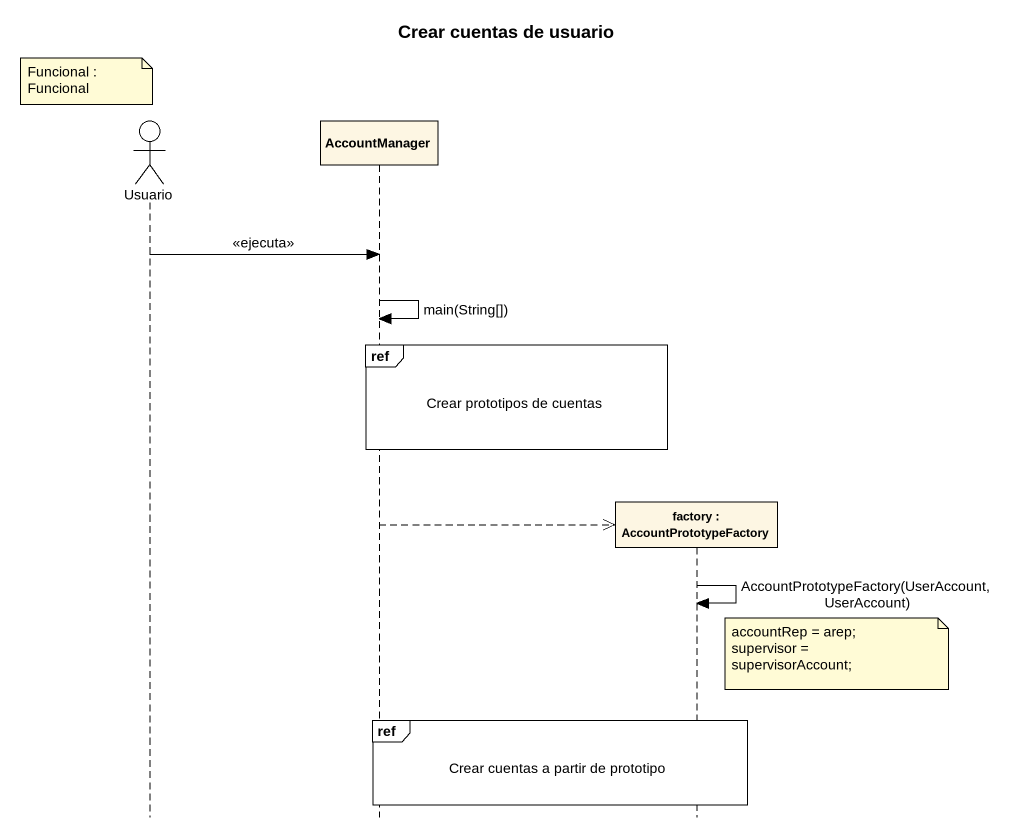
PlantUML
@startuml
title Crear cuentas de usuario
hide footbox
actor Usuario
participant AccountManager
participant "factory : AccountPrototypeFactory" as factory

note over Usuario : Funcional : Funcional
Usuario -> AccountManager : <<ejecuta>>
AccountManager -> AccountManager : main(String[])
ref over AccountManager : Crear prototipos de cuentas
AccountManager -->> factory **
factory -> factory : AccountPrototypeFactory(UserAccount, UserAccount)
note right of factory
  accountRep = arep;
  supervisor = supervisorAccount;
end note
ref over AccountManager, factory : Crear cuentas a partir de prototipo
@enduml
